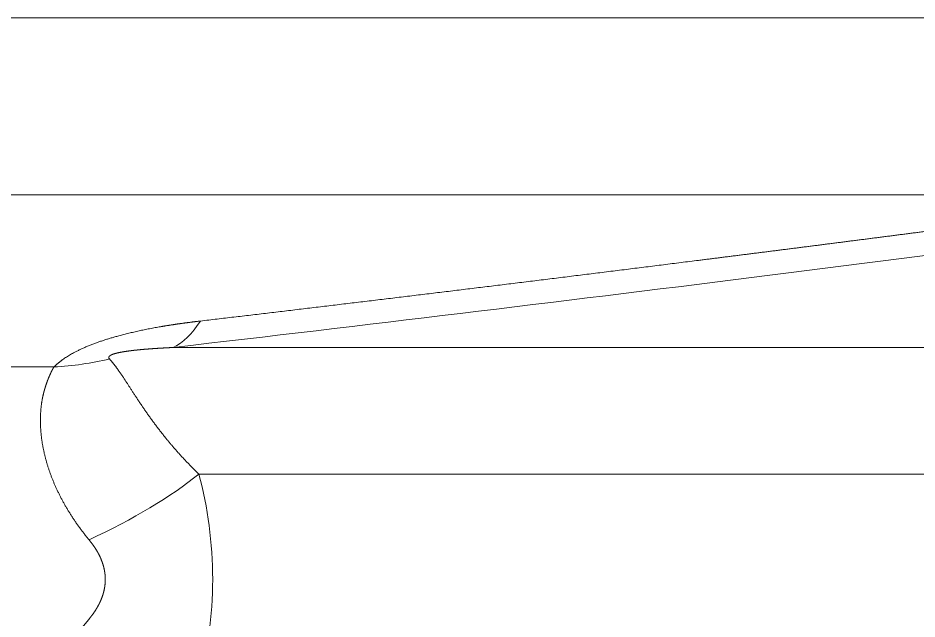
# Model space of a CAD drawing. Header units: millimetres. Extents: x 4664 to 8864, y -38 to 2932.
# Drawn here: x 7827.81 to 7833.89, y 1807.16 to 1811.22 of the extents above; entities that cross this region are included whole.
import ezdxf

# ---------------------------------------------------------------- set-up
doc = ezdxf.new("R2010")
doc.units = ezdxf.units.MM

msp = doc.modelspace()

# ---------------------------------------------------------------- linework, layer by layer
at = {"lineweight": 5}
for p, q in [((7812.5709, 1811.2201), (7836.1981, 1811.2201)), ((7812.9826, 1810.0255), (7835.8361, 1810.0255)), ((7843.3635, 1808.9923), (7828.8569, 1808.9923)), ((7828.05, 1808.8603), (7809.6476, 1808.8603)), ((7829.0313, 1808.1362), (7842.8775, 1808.1362))]:
    msp.add_line(p, q, dxfattribs=at)
at = {"lineweight": 5, "extrusion": (0, 0, -1)}
for centre, major_axis, ratio, start_param, end_param in [((7850.6804, 1817.6018), (54.288, 8.8397), 0.099808, 1.845744, 2.000683), ((7828.467, 1811.5604), (0.3015, -2.5944), 0.315798, 5.91796, 6.172795), ((7827.4673, 1811.2496), (1.851, -1.8427), 0.824618, 0.471585, 0.637602), ((7826.8918, 1808.1362), (2.5259, 0.6646), 0.341532, 0.656404, 1.0773)]:
    msp.add_ellipse(centre, major_axis=major_axis, ratio=ratio, start_param=start_param, end_param=end_param, dxfattribs=at)
at = {"lineweight": 5}
for points, knots in [([(7835.8361, 1810.0255), (7835.8252, 1810.0241), (7835.8034, 1810.0211), (7835.7706, 1810.0168), (7835.7379, 1810.0124), (7835.7051, 1810.008), (7835.6724, 1810.0037), (7835.6397, 1809.9993), (7835.6071, 1809.995), (7835.5744, 1809.9906), (7835.5417, 1809.9863), (7835.5091, 1809.982), (7835.4765, 1809.9776), (7835.4438, 1809.9733), (7835.4112, 1809.969), (7835.3787, 1809.9647), (7835.3461, 1809.9604), (7835.3135, 1809.956), (7835.281, 1809.9517), (7835.2485, 1809.9474), (7835.2159, 1809.9431), (7835.1834, 1809.9389), (7835.1509, 1809.9346), (7835.1185, 1809.9303), (7835.086, 1809.926), (7835.0536, 1809.9217), (7835.0211, 1809.9174), (7834.9887, 1809.9132), (7834.9563, 1809.9089), (7834.9239, 1809.9047), (7834.8916, 1809.9004), (7834.8592, 1809.8962), (7834.8269, 1809.8919), (7834.7945, 1809.8877), (7834.7622, 1809.8834), (7834.7299, 1809.8792), (7834.6976, 1809.875), (7834.6653, 1809.8707), (7834.6331, 1809.8665), (7834.6008, 1809.8623), (7834.5686, 1809.8581), (7834.5364, 1809.8539), (7834.5042, 1809.8497), (7834.472, 1809.8455), (7834.4398, 1809.8413), (7834.4077, 1809.8371), (7834.3755, 1809.8329), (7834.3434, 1809.8287), (7834.3113, 1809.8245), (7834.2792, 1809.8204), (7834.2471, 1809.8162), (7834.215, 1809.812), (7834.183, 1809.8079), (7834.1509, 1809.8037), (7834.1189, 1809.7995), (7834.0869, 1809.7954), (7834.0549, 1809.7912), (7834.0229, 1809.7871), (7833.991, 1809.783), (7833.959, 1809.7788), (7833.9271, 1809.7747), (7833.8951, 1809.7706), (7833.8632, 1809.7665), (7833.8313, 1809.7623), (7833.7995, 1809.7582), (7833.7676, 1809.7541), (7833.7358, 1809.75), (7833.7039, 1809.7459), (7833.6721, 1809.7418), (7833.6403, 1809.7377), (7833.6085, 1809.7336), (7833.5767, 1809.7296), (7833.545, 1809.7255), (7833.5132, 1809.7214), (7833.4815, 1809.7173), (7833.4498, 1809.7133), (7833.4181, 1809.7092), (7833.3864, 1809.7052), (7833.3547, 1809.7011), (7833.3231, 1809.6971), (7833.2914, 1809.693), (7833.2598, 1809.689), (7833.2282, 1809.6849), (7833.1966, 1809.6809), (7833.165, 1809.6769), (7833.1335, 1809.6729), (7833.1019, 1809.6688), (7833.0704, 1809.6648), (7833.0389, 1809.6608), (7833.0074, 1809.6568), (7832.9759, 1809.6528), (7832.9444, 1809.6488), (7832.9129, 1809.6448), (7832.8815, 1809.6408), (7832.8501, 1809.6368), (7832.8187, 1809.6328), (7832.7873, 1809.6289), (7832.7559, 1809.6249), (7832.7245, 1809.6209), (7832.6932, 1809.617), (7832.6618, 1809.613), (7832.6305, 1809.609), (7832.5992, 1809.6051), (7832.5679, 1809.6011), (7832.5366, 1809.5972), (7832.5054, 1809.5933), (7832.4741, 1809.5893), (7832.4429, 1809.5854), (7832.4022, 1809.5803), (7832.3521, 1809.574), (7832.2925, 1809.5665), (7832.233, 1809.559), (7832.1736, 1809.5516), (7832.1142, 1809.5442), (7832.0548, 1809.5367), (7831.9955, 1809.5293), (7831.9363, 1809.5219), (7831.8771, 1809.5146), (7831.8179, 1809.5072), (7831.7588, 1809.4999), (7831.6998, 1809.4925), (7831.6408, 1809.4852), (7831.5818, 1809.4779), (7831.5229, 1809.4706), (7831.4641, 1809.4633), (7831.4053, 1809.4561), (7831.3466, 1809.4488), (7831.2879, 1809.4416), (7831.2293, 1809.4344), (7831.1707, 1809.4272), (7831.1122, 1809.42), (7831.0537, 1809.4128), (7830.9953, 1809.4057), (7830.9369, 1809.3985), (7830.8786, 1809.3914), (7830.8204, 1809.3843), (7830.7622, 1809.3772), (7830.704, 1809.3701), (7830.6459, 1809.3631), (7830.5879, 1809.356), (7830.5299, 1809.349), (7830.4719, 1809.3419), (7830.4141, 1809.3349), (7830.3562, 1809.3279), (7830.2985, 1809.321), (7830.2407, 1809.314), (7830.1831, 1809.307), (7830.1255, 1809.3001), (7830.0679, 1809.2932), (7830.0104, 1809.2863), (7829.9529, 1809.2794), (7829.8955, 1809.2725), (7829.8382, 1809.2656), (7829.7809, 1809.2588), (7829.7237, 1809.252), (7829.6665, 1809.2451), (7829.6094, 1809.2383), (7829.5523, 1809.2316), (7829.4953, 1809.2248), (7829.4384, 1809.218), (7829.3814, 1809.2113), (7829.3246, 1809.2045), (7829.2678, 1809.1978), (7829.2111, 1809.1911), (7829.1544, 1809.1844), (7829.0978, 1809.1778), (7829.06, 1809.1733), (7829.0412, 1809.1711)], [0, 0, 0, 0, 0.004752, 0.009503, 0.014252, 0.019, 0.023747, 0.028491, 0.033235, 0.037977, 0.042717, 0.047456, 0.052193, 0.056929, 0.061663, 0.066396, 0.071127, 0.075857, 0.080585, 0.085312, 0.090037, 0.094761, 0.099483, 0.104204, 0.108923, 0.113641, 0.118357, 0.123071, 0.127784, 0.132496, 0.137206, 0.141915, 0.146622, 0.151327, 0.156031, 0.160733, 0.165434, 0.170134, 0.174832, 0.179528, 0.184223, 0.188916, 0.193608, 0.198298, 0.202987, 0.207674, 0.21236, 0.217044, 0.221726, 0.226407, 0.231087, 0.235765, 0.240441, 0.245116, 0.249789, 0.254461, 0.259132, 0.2638, 0.268467, 0.273133, 0.277797, 0.28246, 0.287121, 0.29178, 0.296438, 0.301095, 0.305749, 0.310403, 0.315054, 0.319705, 0.324353, 0.329, 0.333646, 0.33829, 0.342932, 0.347573, 0.352213, 0.35685, 0.361487, 0.366121, 0.370754, 0.375386, 0.380016, 0.384644, 0.389271, 0.393897, 0.39852, 0.403142, 0.407763, 0.412382, 0.417, 0.421616, 0.42623, 0.430843, 0.435454, 0.440064, 0.444672, 0.449278, 0.453883, 0.458487, 0.463088, 0.467689, 0.472287, 0.476885, 0.48148, 0.486074, 0.490666, 0.495257, 0.499846, 0.508613, 0.517374, 0.52613, 0.534882, 0.543628, 0.552369, 0.561106, 0.569838, 0.578564, 0.587286, 0.596002, 0.604714, 0.613421, 0.622123, 0.630819, 0.639511, 0.648198, 0.65688, 0.665556, 0.674228, 0.682895, 0.691556, 0.700213, 0.708865, 0.717511, 0.726153, 0.734789, 0.743421, 0.752047, 0.760669, 0.769285, 0.777896, 0.786503, 0.795104, 0.8037, 0.812291, 0.820877, 0.829457, 0.838033, 0.846604, 0.855169, 0.86373, 0.872285, 0.880835, 0.889381, 0.897921, 0.906455, 0.914985, 0.92351, 0.932029, 0.940544, 0.949053, 0.957557, 0.966056, 0.97455, 0.983038, 0.991522, 1, 1, 1, 1]), ([(7829.0412, 1809.1711), (7829.0386, 1809.1708), (7829.0335, 1809.1702), (7829.0258, 1809.1693), (7829.0182, 1809.1684), (7829.0106, 1809.1674), (7829.003, 1809.1665), (7828.9955, 1809.1656), (7828.988, 1809.1646), (7828.9806, 1809.1637), (7828.9732, 1809.1628), (7828.9658, 1809.1618), (7828.9585, 1809.1608), (7828.9512, 1809.1599), (7828.9439, 1809.1589), (7828.9367, 1809.158), (7828.9295, 1809.157), (7828.9224, 1809.156), (7828.9153, 1809.155), (7828.9083, 1809.154), (7828.9012, 1809.1531), (7828.8943, 1809.1521), (7828.8873, 1809.1511), (7828.8804, 1809.1501), (7828.8735, 1809.1491), (7828.8667, 1809.148), (7828.8599, 1809.147), (7828.8532, 1809.146), (7828.8465, 1809.145), (7828.8398, 1809.144), (7828.8332, 1809.1429), (7828.8266, 1809.1419), (7828.82, 1809.1408), (7828.8135, 1809.1398), (7828.807, 1809.1388), (7828.8006, 1809.1377), (7828.7942, 1809.1366), (7828.7879, 1809.1356), (7828.7815, 1809.1345), (7828.7753, 1809.1334), (7828.769, 1809.1324), (7828.7524, 1809.1295), (7828.7256, 1809.1246), (7828.6888, 1809.1176), (7828.6526, 1809.1103), (7828.6171, 1809.1027), (7828.5823, 1809.0948), (7828.5482, 1809.0866), (7828.5147, 1809.0782), (7828.4884, 1809.0712), (7828.4691, 1809.0658), (7828.4565, 1809.0622), (7828.444, 1809.0586), (7828.4316, 1809.0549), (7828.4194, 1809.0512), (7828.4073, 1809.0474), (7828.3954, 1809.0436), (7828.3836, 1809.0398), (7828.3719, 1809.0359), (7828.3603, 1809.0319), (7828.3489, 1809.0279), (7828.3375, 1809.0238), (7828.3216, 1809.018), (7828.3014, 1809.0103), (7828.2773, 1809.0006), (7828.2542, 1808.9907), (7828.232, 1808.9806), (7828.2109, 1808.9704), (7828.1924, 1808.9609), (7828.1763, 1808.9522), (7828.1622, 1808.9442), (7828.1486, 1808.936), (7828.1354, 1808.9277), (7828.1227, 1808.9193), (7828.1131, 1808.9127), (7828.1064, 1808.9079), (7828.1025, 1808.905), (7828.0985, 1808.902), (7828.0947, 1808.8991), (7828.0908, 1808.8962), (7828.0871, 1808.8932), (7828.0834, 1808.8903), (7828.0798, 1808.8873), (7828.0762, 1808.8843), (7828.0727, 1808.8813), (7828.0693, 1808.8784), (7828.0659, 1808.8754), (7828.0626, 1808.8724), (7828.0594, 1808.8694), (7828.0562, 1808.8664), (7828.0531, 1808.8633), (7828.0511, 1808.8613), (7828.05, 1808.8603)], [0, 0, 0, 0, 0.007039, 0.014036, 0.020994, 0.02791, 0.034786, 0.041621, 0.048416, 0.055171, 0.061885, 0.068559, 0.075193, 0.081787, 0.088341, 0.094855, 0.101329, 0.107763, 0.114158, 0.120513, 0.126829, 0.133105, 0.139342, 0.145539, 0.151698, 0.157817, 0.163898, 0.169939, 0.175942, 0.181906, 0.187832, 0.193719, 0.199568, 0.205378, 0.211151, 0.216885, 0.222582, 0.228241, 0.233862, 0.239445, 0.244991, 0.2505, 0.283712, 0.316253, 0.348158, 0.379458, 0.410191, 0.440394, 0.470107, 0.499371, 0.51079, 0.52213, 0.533396, 0.544591, 0.555719, 0.566785, 0.577792, 0.588745, 0.599647, 0.610503, 0.621316, 0.632093, 0.642836, 0.667278, 0.691354, 0.715127, 0.73866, 0.762018, 0.78527, 0.802709, 0.820267, 0.837968, 0.855837, 0.873901, 0.892181, 0.898407, 0.904643, 0.910891, 0.91715, 0.923422, 0.929708, 0.936008, 0.942324, 0.948657, 0.955006, 0.961373, 0.967759, 0.974165, 0.980591, 0.987038, 0.993508, 1, 1, 1, 1]), ([(7828.4259, 1808.9146), (7828.4257, 1808.9148), (7828.4254, 1808.9151), (7828.4249, 1808.9157), (7828.4245, 1808.9162), (7828.4241, 1808.9168), (7828.4237, 1808.9173), (7828.4233, 1808.9179), (7828.423, 1808.9184), (7828.4227, 1808.919), (7828.4224, 1808.9195), (7828.4222, 1808.9201), (7828.422, 1808.9206), (7828.4218, 1808.9211), (7828.4216, 1808.9217), (7828.4215, 1808.9222), (7828.4214, 1808.9228), (7828.4213, 1808.9233), (7828.4212, 1808.9238), (7828.4212, 1808.9243), (7828.4212, 1808.9249), (7828.4213, 1808.9254), (7828.4213, 1808.9259), (7828.4214, 1808.9265), (7828.4216, 1808.927), (7828.4217, 1808.9275), (7828.4219, 1808.928), (7828.4221, 1808.9285), (7828.4223, 1808.9291), (7828.4226, 1808.9296), (7828.4229, 1808.9301), (7828.4232, 1808.9306), (7828.4236, 1808.9311), (7828.4239, 1808.9316), (7828.4243, 1808.9321), (7828.4248, 1808.9326), (7828.4252, 1808.9331), (7828.4257, 1808.9336), (7828.4263, 1808.9341), (7828.4268, 1808.9346), (7828.4274, 1808.9351), (7828.428, 1808.9356), (7828.4286, 1808.9361), (7828.4293, 1808.9366), (7828.43, 1808.9371), (7828.4307, 1808.9376), (7828.4314, 1808.9381), (7828.4322, 1808.9386), (7828.433, 1808.9391), (7828.4338, 1808.9395), (7828.4347, 1808.94), (7828.4356, 1808.9405), (7828.4365, 1808.941), (7828.4374, 1808.9415), (7828.4384, 1808.9419), (7828.4394, 1808.9424), (7828.4404, 1808.9429), (7828.4415, 1808.9434), (7828.4426, 1808.9438), (7828.4437, 1808.9443), (7828.4448, 1808.9448), (7828.446, 1808.9452), (7828.4472, 1808.9457), (7828.4484, 1808.9462), (7828.4497, 1808.9466), (7828.4509, 1808.9471), (7828.4523, 1808.9475), (7828.4536, 1808.948), (7828.455, 1808.9484), (7828.4564, 1808.9489), (7828.4578, 1808.9493), (7828.4592, 1808.9498), (7828.4607, 1808.9502), (7828.4622, 1808.9507), (7828.4638, 1808.9511), (7828.4653, 1808.9516), (7828.4669, 1808.952), (7828.4685, 1808.9524), (7828.4702, 1808.9529), (7828.4718, 1808.9533), (7828.4736, 1808.9537), (7828.4753, 1808.9542), (7828.477, 1808.9546), (7828.4788, 1808.955), (7828.4806, 1808.9555), (7828.4825, 1808.9559), (7828.4844, 1808.9563), (7828.4863, 1808.9567), (7828.4882, 1808.9572), (7828.4902, 1808.9576), (7828.4921, 1808.958), (7828.4942, 1808.9584), (7828.4962, 1808.9588), (7828.4983, 1808.9592), (7828.5004, 1808.9596), (7828.5025, 1808.9601), (7828.5046, 1808.9605), (7828.5068, 1808.9609), (7828.509, 1808.9613), (7828.5113, 1808.9617), (7828.5135, 1808.9621), (7828.5158, 1808.9625), (7828.5182, 1808.9629), (7828.5205, 1808.9633), (7828.5229, 1808.9637), (7828.5253, 1808.9641), (7828.5277, 1808.9644), (7828.5302, 1808.9648), (7828.5327, 1808.9652), (7828.5352, 1808.9656), (7828.5378, 1808.966), (7828.5403, 1808.9664), (7828.5429, 1808.9668), (7828.5456, 1808.9671), (7828.5482, 1808.9675), (7828.5509, 1808.9679), (7828.5536, 1808.9683), (7828.5564, 1808.9686), (7828.5591, 1808.969), (7828.562, 1808.9694), (7828.5648, 1808.9697), (7828.5676, 1808.9701), (7828.5705, 1808.9705), (7828.5734, 1808.9708), (7828.5764, 1808.9712), (7828.5793, 1808.9715), (7828.5823, 1808.9719), (7828.5854, 1808.9723), (7828.5884, 1808.9726), (7828.5915, 1808.973), (7828.5946, 1808.9733), (7828.5978, 1808.9737), (7828.6009, 1808.974), (7828.6041, 1808.9743), (7828.6073, 1808.9747), (7828.6106, 1808.975), (7828.6139, 1808.9754), (7828.6172, 1808.9757), (7828.6205, 1808.976), (7828.6239, 1808.9764), (7828.6273, 1808.9767), (7828.6307, 1808.977), (7828.6341, 1808.9774), (7828.6376, 1808.9777), (7828.6411, 1808.978), (7828.6446, 1808.9783), (7828.6482, 1808.9787), (7828.6518, 1808.979), (7828.6554, 1808.9793), (7828.659, 1808.9796), (7828.6627, 1808.9799), (7828.6664, 1808.9803), (7828.6701, 1808.9806), (7828.6739, 1808.9809), (7828.6777, 1808.9812), (7828.6815, 1808.9815), (7828.6853, 1808.9818), (7828.6892, 1808.9821), (7828.6931, 1808.9824), (7828.697, 1808.9827), (7828.701, 1808.983), (7828.7049, 1808.9833), (7828.7089, 1808.9836), (7828.713, 1808.9839), (7828.717, 1808.9842), (7828.7211, 1808.9845), (7828.7253, 1808.9847), (7828.7294, 1808.985), (7828.7336, 1808.9853), (7828.7378, 1808.9856), (7828.742, 1808.9859), (7828.7463, 1808.9861), (7828.7506, 1808.9864), (7828.7549, 1808.9867), (7828.7592, 1808.987), (7828.7636, 1808.9872), (7828.768, 1808.9875), (7828.7724, 1808.9878), (7828.7769, 1808.988), (7828.7814, 1808.9883), (7828.7859, 1808.9886), (7828.7904, 1808.9888), (7828.795, 1808.9891), (7828.7996, 1808.9893), (7828.8042, 1808.9896), (7828.8088, 1808.9898), (7828.8135, 1808.9901), (7828.8182, 1808.9903), (7828.823, 1808.9906), (7828.8277, 1808.9908), (7828.8325, 1808.9911), (7828.8373, 1808.9913), (7828.8422, 1808.9916), (7828.8471, 1808.9918), (7828.852, 1808.992), (7828.8552, 1808.9922), (7828.8569, 1808.9923)], [0, 0, 0, 0, 0.004382, 0.008697, 0.012944, 0.017124, 0.021237, 0.025284, 0.029264, 0.033178, 0.037027, 0.040811, 0.044531, 0.048186, 0.051777, 0.055305, 0.058771, 0.062174, 0.065516, 0.068797, 0.072018, 0.075179, 0.078281, 0.081325, 0.084312, 0.087243, 0.090118, 0.092939, 0.095707, 0.098422, 0.101085, 0.103699, 0.106265, 0.108782, 0.111255, 0.113682, 0.116068, 0.118412, 0.120717, 0.122984, 0.125217, 0.127416, 0.129584, 0.131724, 0.133836, 0.135926, 0.137993, 0.140042, 0.142075, 0.144094, 0.146103, 0.148104, 0.150101, 0.152096, 0.154091, 0.156091, 0.158097, 0.160114, 0.162142, 0.164186, 0.166249, 0.168331, 0.170437, 0.172569, 0.174729, 0.176919, 0.179142, 0.1814, 0.183694, 0.186027, 0.188401, 0.190817, 0.193276, 0.195781, 0.198333, 0.200933, 0.203583, 0.206284, 0.209036, 0.211842, 0.214702, 0.217617, 0.220588, 0.223617, 0.226703, 0.229847, 0.233051, 0.236315, 0.23964, 0.243026, 0.246475, 0.249985, 0.253559, 0.257196, 0.260898, 0.264663, 0.268494, 0.27239, 0.276352, 0.28038, 0.284474, 0.288636, 0.292864, 0.29716, 0.301523, 0.305955, 0.310455, 0.315023, 0.31966, 0.324366, 0.329141, 0.333986, 0.338901, 0.343885, 0.348939, 0.354063, 0.359258, 0.364524, 0.36986, 0.375267, 0.380745, 0.386294, 0.391914, 0.397606, 0.403369, 0.409204, 0.41511, 0.421089, 0.427139, 0.433262, 0.439457, 0.445724, 0.452064, 0.458476, 0.46496, 0.471517, 0.478147, 0.48485, 0.491625, 0.498474, 0.505396, 0.51239, 0.519458, 0.526599, 0.533814, 0.541102, 0.548463, 0.555897, 0.563406, 0.570988, 0.578643, 0.586372, 0.594175, 0.602052, 0.610002, 0.618027, 0.626125, 0.634297, 0.642544, 0.650864, 0.659259, 0.667727, 0.67627, 0.684887, 0.693579, 0.702344, 0.711184, 0.720098, 0.729087, 0.73815, 0.747288, 0.7565, 0.765786, 0.775147, 0.784583, 0.794093, 0.803678, 0.813337, 0.823072, 0.83288, 0.842764, 0.852722, 0.862756, 0.872863, 0.883046, 0.893304, 0.903636, 0.914043, 0.924526, 0.935083, 0.945715, 0.956422, 0.967204, 0.978061, 0.988993, 1, 1, 1, 1]), ([(7829.0313, 1808.1362), (7829.0298, 1808.1376), (7829.0268, 1808.1405), (7829.0224, 1808.1448), (7829.0179, 1808.1491), (7829.0134, 1808.1535), (7829.0088, 1808.1579), (7829.0042, 1808.1624), (7828.9996, 1808.1669), (7828.995, 1808.1714), (7828.9904, 1808.176), (7828.9857, 1808.1807), (7828.9811, 1808.1854), (7828.9764, 1808.1901), (7828.9716, 1808.1949), (7828.9669, 1808.1998), (7828.9622, 1808.2046), (7828.9574, 1808.2096), (7828.9526, 1808.2145), (7828.9478, 1808.2195), (7828.943, 1808.2246), (7828.9382, 1808.2297), (7828.9333, 1808.2348), (7828.9284, 1808.24), (7828.9236, 1808.2452), (7828.9187, 1808.2505), (7828.9138, 1808.2558), (7828.9089, 1808.2612), (7828.904, 1808.2666), (7828.8991, 1808.272), (7828.8941, 1808.2775), (7828.8892, 1808.283), (7828.8842, 1808.2885), (7828.8793, 1808.2941), (7828.8743, 1808.2998), (7828.8693, 1808.3054), (7828.8644, 1808.3112), (7828.8594, 1808.3169), (7828.8544, 1808.3227), (7828.8494, 1808.3285), (7828.8445, 1808.3344), (7828.8395, 1808.3403), (7828.8345, 1808.3462), (7828.8295, 1808.3522), (7828.8245, 1808.3582), (7828.8196, 1808.3642), (7828.8146, 1808.3703), (7828.8054, 1808.3815), (7828.7923, 1808.3978), (7828.7755, 1808.4191), (7828.7592, 1808.4402), (7828.7433, 1808.461), (7828.7278, 1808.4817), (7828.7128, 1808.5021), (7828.6982, 1808.5223), (7828.684, 1808.5423), (7828.6703, 1808.5619), (7828.6569, 1808.5813), (7828.6459, 1808.5976), (7828.637, 1808.6109), (7828.6301, 1808.6212), (7828.6233, 1808.6314), (7828.6167, 1808.6414), (7828.6102, 1808.6512), (7828.6038, 1808.6609), (7828.5976, 1808.6704), (7828.5916, 1808.6796), (7828.5856, 1808.6888), (7828.5798, 1808.6977), (7828.5741, 1808.7065), (7828.5685, 1808.715), (7828.563, 1808.7235), (7828.5576, 1808.7317), (7828.5523, 1808.7398), (7828.5472, 1808.7477), (7828.5421, 1808.7554), (7828.5371, 1808.763), (7828.5323, 1808.7704), (7828.5275, 1808.7776), (7828.5228, 1808.7847), (7828.5181, 1808.7916), (7828.5136, 1808.7984), (7828.5091, 1808.805), (7828.5048, 1808.8115), (7828.5004, 1808.8178), (7828.4962, 1808.8239), (7828.492, 1808.8299), (7828.4879, 1808.8358), (7828.4839, 1808.8415), (7828.4799, 1808.847), (7828.476, 1808.8524), (7828.4721, 1808.8577), (7828.4683, 1808.8629), (7828.4645, 1808.8679), (7828.4608, 1808.8727), (7828.4571, 1808.8775), (7828.4535, 1808.8821), (7828.4499, 1808.8866), (7828.4464, 1808.8909), (7828.4429, 1808.8952), (7828.4394, 1808.8993), (7828.436, 1808.9033), (7828.4326, 1808.9072), (7828.4292, 1808.9109), (7828.427, 1808.9134), (7828.4259, 1808.9146)], [0, 0, 0, 0, 0.004445, 0.008933, 0.013466, 0.018044, 0.022665, 0.027331, 0.032041, 0.036796, 0.041594, 0.046437, 0.051325, 0.056256, 0.061232, 0.066252, 0.071316, 0.076425, 0.081577, 0.086775, 0.092016, 0.097302, 0.102632, 0.108006, 0.113424, 0.118887, 0.124394, 0.129946, 0.135541, 0.141181, 0.146865, 0.152594, 0.158367, 0.164184, 0.170045, 0.175951, 0.181901, 0.187895, 0.193934, 0.200016, 0.206144, 0.212315, 0.218531, 0.224791, 0.231095, 0.237444, 0.243837, 0.250274, 0.272984, 0.295693, 0.318401, 0.341107, 0.363812, 0.386516, 0.409217, 0.431918, 0.454617, 0.477315, 0.500011, 0.51271, 0.525327, 0.537864, 0.550318, 0.562691, 0.574983, 0.587193, 0.599322, 0.61137, 0.623336, 0.63522, 0.647023, 0.658745, 0.670386, 0.681945, 0.693423, 0.704819, 0.716134, 0.727368, 0.73852, 0.749592, 0.760582, 0.77149, 0.782318, 0.793064, 0.803729, 0.814313, 0.824815, 0.835237, 0.845577, 0.855836, 0.866014, 0.876111, 0.886127, 0.896062, 0.905916, 0.915688, 0.92538, 0.934991, 0.944521, 0.953969, 0.963337, 0.972624, 0.98183, 0.990956, 1, 1, 1, 1]), ([(7828.05, 1808.8603), (7828.0496, 1808.8595), (7828.0486, 1808.8578), (7828.0472, 1808.8553), (7828.0458, 1808.8528), (7828.0444, 1808.8503), (7828.043, 1808.8478), (7828.0417, 1808.8453), (7828.0403, 1808.8428), (7828.039, 1808.8403), (7828.0377, 1808.8378), (7828.0364, 1808.8353), (7828.0351, 1808.8328), (7828.0339, 1808.8302), (7828.0326, 1808.8277), (7828.0314, 1808.8252), (7828.0302, 1808.8227), (7828.029, 1808.8202), (7828.0278, 1808.8176), (7828.0266, 1808.8151), (7828.0254, 1808.8126), (7828.0243, 1808.8101), (7828.0232, 1808.8076), (7828.022, 1808.8051), (7828.0209, 1808.8026), (7828.0199, 1808.8001), (7828.0188, 1808.7976), (7828.0177, 1808.7951), (7828.0167, 1808.7926), (7828.0156, 1808.7902), (7828.0146, 1808.7877), (7828.0136, 1808.7852), (7828.0126, 1808.7828), (7828.0116, 1808.7803), (7828.0107, 1808.7779), (7828.0097, 1808.7754), (7828.0088, 1808.773), (7828.0079, 1808.7706), (7828.0069, 1808.7682), (7828.006, 1808.7658), (7828.0052, 1808.7634), (7828.0043, 1808.761), (7828.0034, 1808.7587), (7828.0026, 1808.7563), (7828.0017, 1808.7539), (7828.0009, 1808.7516), (7828.0001, 1808.7493), (7827.9993, 1808.747), (7827.9985, 1808.7447), (7827.9977, 1808.7424), (7827.997, 1808.7401), (7827.9962, 1808.7378), (7827.9955, 1808.7356), (7827.9948, 1808.7333), (7827.994, 1808.7311), (7827.9933, 1808.7289), (7827.9926, 1808.7267), (7827.992, 1808.7245), (7827.9913, 1808.7223), (7827.9906, 1808.7202), (7827.99, 1808.718), (7827.9894, 1808.7159), (7827.9887, 1808.7138), (7827.9881, 1808.7117), (7827.9875, 1808.7096), (7827.9869, 1808.7076), (7827.9863, 1808.7055), (7827.9858, 1808.7035), (7827.9852, 1808.7015), (7827.9846, 1808.6995), (7827.9841, 1808.6975), (7827.9836, 1808.6956), (7827.983, 1808.6936), (7827.9825, 1808.6917), (7827.982, 1808.6898), (7827.9815, 1808.6879), (7827.9811, 1808.6861), (7827.9806, 1808.6842), (7827.9801, 1808.6824), (7827.9797, 1808.6806), (7827.9792, 1808.6788), (7827.9788, 1808.677), (7827.9784, 1808.6753), (7827.978, 1808.6735), (7827.9776, 1808.6718), (7827.9772, 1808.6702), (7827.9768, 1808.6685), (7827.9764, 1808.6668), (7827.976, 1808.6652), (7827.9757, 1808.6636), (7827.9753, 1808.662), (7827.975, 1808.6605), (7827.9746, 1808.6589), (7827.9743, 1808.6574), (7827.974, 1808.6559), (7827.9737, 1808.6545), (7827.9734, 1808.653), (7827.9731, 1808.6516), (7827.9728, 1808.6502), (7827.9725, 1808.6488), (7827.9723, 1808.6474), (7827.972, 1808.6461), (7827.9718, 1808.6448), (7827.9715, 1808.6435), (7827.9713, 1808.6422), (7827.971, 1808.641), (7827.9708, 1808.6398), (7827.9706, 1808.6386), (7827.97, 1808.6351), (7827.969, 1808.6293), (7827.9678, 1808.6212), (7827.9666, 1808.613), (7827.9655, 1808.6047), (7827.9645, 1808.5965), (7827.9636, 1808.5882), (7827.9627, 1808.5798), (7827.962, 1808.5715), (7827.9613, 1808.5631), (7827.9607, 1808.5546), (7827.9602, 1808.5462), (7827.9598, 1808.5377), (7827.9595, 1808.5292), (7827.9592, 1808.5207), (7827.959, 1808.5122), (7827.9589, 1808.5036), (7827.9589, 1808.495), (7827.959, 1808.4864), (7827.9592, 1808.4778), (7827.9594, 1808.4692), (7827.9597, 1808.4606), (7827.9601, 1808.4519), (7827.9606, 1808.4433), (7827.9612, 1808.4346), (7827.9618, 1808.426), (7827.9626, 1808.4173), (7827.9634, 1808.4086), (7827.9642, 1808.3999), (7827.9652, 1808.3913), (7827.9662, 1808.3826), (7827.9673, 1808.3739), (7827.9685, 1808.3652), (7827.9698, 1808.3565), (7827.9711, 1808.3479), (7827.9726, 1808.3388), (7827.9743, 1808.3295), (7827.9761, 1808.3197), (7827.9779, 1808.3099), (7827.9799, 1808.3001), (7827.982, 1808.2903), (7827.9842, 1808.2804), (7827.9865, 1808.2705), (7827.9889, 1808.2607), (7827.9914, 1808.2508), (7827.994, 1808.2409), (7827.9966, 1808.231), (7827.9994, 1808.221), (7828.0023, 1808.2111), (7828.0053, 1808.2011), (7828.0084, 1808.1912), (7828.0115, 1808.1812), (7828.0148, 1808.1713), (7828.0182, 1808.1613), (7828.0216, 1808.1513), (7828.0252, 1808.1413), (7828.0289, 1808.1313), (7828.0326, 1808.1213), (7828.0365, 1808.1113), (7828.0404, 1808.1014), (7828.0444, 1808.0914), (7828.0486, 1808.0814), (7828.0528, 1808.0714), (7828.0571, 1808.0614), (7828.0615, 1808.0514), (7828.0661, 1808.0414), (7828.0707, 1808.0315), (7828.0754, 1808.0215), (7828.0801, 1808.0116), (7828.085, 1808.0016), (7828.09, 1807.9917), (7828.0951, 1807.9817), (7828.1002, 1807.9718), (7828.1055, 1807.9619), (7828.1108, 1807.952), (7828.1162, 1807.9421), (7828.1218, 1807.9322), (7828.1274, 1807.9224), (7828.1331, 1807.9125), (7828.1389, 1807.9027), (7828.1447, 1807.8929), (7828.1507, 1807.8831), (7828.1568, 1807.8733), (7828.1629, 1807.8635), (7828.1691, 1807.8538), (7828.1755, 1807.844), (7828.1819, 1807.8343), (7828.1884, 1807.8246), (7828.1949, 1807.8149), (7828.2016, 1807.8053), (7828.2084, 1807.7957), (7828.2152, 1807.7861), (7828.2221, 1807.7765), (7828.2291, 1807.7669), (7828.2362, 1807.7574), (7828.2434, 1807.7479), (7828.2507, 1807.7384), (7828.258, 1807.7289), (7828.2654, 1807.7195), (7828.273, 1807.71), (7828.2805, 1807.7007), (7828.2857, 1807.6944), (7828.2882, 1807.6913)], [0, 0, 0, 0, 0.003572, 0.007121, 0.010646, 0.014148, 0.017627, 0.021082, 0.024514, 0.027923, 0.031308, 0.03467, 0.038008, 0.041323, 0.044615, 0.047883, 0.051128, 0.054349, 0.057548, 0.060722, 0.063874, 0.067002, 0.070106, 0.073187, 0.076245, 0.07928, 0.082291, 0.085278, 0.088243, 0.091184, 0.094101, 0.096995, 0.099866, 0.102713, 0.105537, 0.108338, 0.111115, 0.113869, 0.116599, 0.119307, 0.12199, 0.12465, 0.127287, 0.129901, 0.132491, 0.135058, 0.137601, 0.140121, 0.142618, 0.145091, 0.147541, 0.149967, 0.15237, 0.15475, 0.157106, 0.159439, 0.161748, 0.164034, 0.166297, 0.168536, 0.170752, 0.172945, 0.175114, 0.177259, 0.179382, 0.181481, 0.183556, 0.185608, 0.187637, 0.189643, 0.191625, 0.193583, 0.195518, 0.19743, 0.199319, 0.201184, 0.203025, 0.204844, 0.206639, 0.20841, 0.210158, 0.211883, 0.213584, 0.215262, 0.216917, 0.218548, 0.220156, 0.22174, 0.223301, 0.224839, 0.226353, 0.227844, 0.229312, 0.230756, 0.232177, 0.233574, 0.234948, 0.236299, 0.237626, 0.23893, 0.24021, 0.241467, 0.242701, 0.243911, 0.245098, 0.246262, 0.247402, 0.248519, 0.249613, 0.257163, 0.264688, 0.272187, 0.279661, 0.28711, 0.294533, 0.301932, 0.309306, 0.316655, 0.32398, 0.33128, 0.338555, 0.345806, 0.353033, 0.360236, 0.367414, 0.374569, 0.3817, 0.388807, 0.39589, 0.40295, 0.409987, 0.417, 0.423991, 0.430958, 0.437902, 0.444823, 0.451722, 0.458598, 0.465452, 0.472284, 0.479093, 0.48588, 0.492645, 0.499389, 0.506956, 0.51452, 0.522081, 0.529639, 0.537195, 0.544747, 0.552297, 0.559845, 0.56739, 0.574934, 0.582476, 0.590016, 0.597555, 0.605093, 0.61263, 0.620166, 0.627702, 0.635237, 0.642772, 0.650306, 0.657841, 0.665376, 0.672912, 0.680448, 0.687985, 0.695524, 0.703063, 0.710604, 0.718146, 0.725691, 0.733237, 0.740785, 0.748336, 0.755889, 0.763445, 0.771004, 0.778566, 0.786131, 0.793699, 0.801271, 0.808847, 0.816427, 0.824011, 0.8316, 0.839192, 0.84679, 0.854393, 0.862, 0.869613, 0.877231, 0.884855, 0.892484, 0.90012, 0.907761, 0.915409, 0.923063, 0.930724, 0.938392, 0.946067, 0.953749, 0.961438, 0.969135, 0.976839, 0.984551, 0.992272, 1, 1, 1, 1]), ([(7829.0313, 1806.7114), (7829.0905, 1806.9362), (7829.1242, 1807.1797), (7829.1241, 1807.6685), (7829.0904, 1807.9116), (7829.0313, 1808.1362)], [0, 0, 0, 0, 0.5, 0.5, 1, 1, 1, 1]), ([(7828.2882, 1807.6913), (7828.289, 1807.6903), (7828.2906, 1807.6884), (7828.2929, 1807.6856), (7828.2952, 1807.6827), (7828.2975, 1807.6798), (7828.2998, 1807.6769), (7828.302, 1807.674), (7828.3042, 1807.6711), (7828.3064, 1807.6683), (7828.3086, 1807.6654), (7828.3107, 1807.6625), (7828.3128, 1807.6596), (7828.3149, 1807.6567), (7828.317, 1807.6538), (7828.319, 1807.6509), (7828.321, 1807.648), (7828.323, 1807.6451), (7828.3249, 1807.6422), (7828.3268, 1807.6393), (7828.3287, 1807.6365), (7828.3306, 1807.6336), (7828.3325, 1807.6307), (7828.3343, 1807.6278), (7828.3361, 1807.6249), (7828.3379, 1807.622), (7828.3396, 1807.6191), (7828.3413, 1807.6162), (7828.343, 1807.6133), (7828.3447, 1807.6104), (7828.3463, 1807.6075), (7828.3479, 1807.6046), (7828.3495, 1807.6017), (7828.3511, 1807.5988), (7828.3526, 1807.5959), (7828.3541, 1807.5929), (7828.3556, 1807.59), (7828.3571, 1807.5871), (7828.3585, 1807.5842), (7828.3599, 1807.5813), (7828.3613, 1807.5784), (7828.3627, 1807.5755), (7828.364, 1807.5726), (7828.3653, 1807.5697), (7828.3666, 1807.5668), (7828.3679, 1807.5639), (7828.3691, 1807.561), (7828.3703, 1807.558), (7828.3715, 1807.5551), (7828.3726, 1807.5522), (7828.3737, 1807.5493), (7828.3748, 1807.5464), (7828.3759, 1807.5435), (7828.377, 1807.5406), (7828.378, 1807.5377), (7828.379, 1807.5347), (7828.3799, 1807.5318), (7828.3809, 1807.5289), (7828.3818, 1807.526), (7828.3827, 1807.5231), (7828.3836, 1807.5202), (7828.3844, 1807.5172), (7828.3852, 1807.5143), (7828.386, 1807.5114), (7828.3868, 1807.5085), (7828.3875, 1807.5056), (7828.3882, 1807.5027), (7828.3889, 1807.4997), (7828.3896, 1807.4968), (7828.3902, 1807.4939), (7828.3908, 1807.491), (7828.3914, 1807.4881), (7828.392, 1807.4851), (7828.3925, 1807.4822), (7828.393, 1807.4793), (7828.3935, 1807.4764), (7828.3939, 1807.4735), (7828.3943, 1807.4705), (7828.3947, 1807.4676), (7828.3951, 1807.4647), (7828.3955, 1807.4618), (7828.3958, 1807.4589), (7828.3961, 1807.4559), (7828.3964, 1807.453), (7828.3966, 1807.4501), (7828.3968, 1807.4472), (7828.397, 1807.4443), (7828.3972, 1807.4413), (7828.3973, 1807.4384), (7828.3975, 1807.4355), (7828.3975, 1807.4326), (7828.3976, 1807.4296), (7828.3976, 1807.4267), (7828.3977, 1807.4238), (7828.3976, 1807.4209), (7828.3976, 1807.418), (7828.3975, 1807.415), (7828.3975, 1807.4121), (7828.3973, 1807.4092), (7828.3972, 1807.4063), (7828.397, 1807.4033), (7828.3968, 1807.4004), (7828.3966, 1807.3975), (7828.3964, 1807.3946), (7828.3961, 1807.3917), (7828.3958, 1807.3887), (7828.3955, 1807.3858), (7828.3951, 1807.3829), (7828.3947, 1807.38), (7828.3943, 1807.377), (7828.3939, 1807.3741), (7828.3935, 1807.3712), (7828.393, 1807.3683), (7828.3925, 1807.3654), (7828.392, 1807.3624), (7828.3914, 1807.3595), (7828.3908, 1807.3566), (7828.3902, 1807.3537), (7828.3896, 1807.3508), (7828.3889, 1807.3479), (7828.3882, 1807.3449), (7828.3875, 1807.342), (7828.3868, 1807.3391), (7828.386, 1807.3362), (7828.3852, 1807.3333), (7828.3844, 1807.3303), (7828.3836, 1807.3274), (7828.3827, 1807.3245), (7828.3818, 1807.3216), (7828.3809, 1807.3187), (7828.3799, 1807.3158), (7828.379, 1807.3128), (7828.378, 1807.3099), (7828.377, 1807.307), (7828.3759, 1807.3041), (7828.3748, 1807.3012), (7828.3737, 1807.2983), (7828.3726, 1807.2954), (7828.3715, 1807.2925), (7828.3703, 1807.2895), (7828.3691, 1807.2866), (7828.3679, 1807.2837), (7828.3666, 1807.2808), (7828.3653, 1807.2779), (7828.364, 1807.275), (7828.3627, 1807.2721), (7828.3613, 1807.2692), (7828.3599, 1807.2663), (7828.3585, 1807.2634), (7828.3571, 1807.2605), (7828.3556, 1807.2575), (7828.3541, 1807.2546), (7828.3526, 1807.2517), (7828.3511, 1807.2488), (7828.3495, 1807.2459), (7828.3479, 1807.243), (7828.3463, 1807.2401), (7828.3447, 1807.2372), (7828.343, 1807.2343), (7828.3413, 1807.2314), (7828.3396, 1807.2285), (7828.3379, 1807.2256), (7828.3361, 1807.2227), (7828.3343, 1807.2198), (7828.3325, 1807.2169), (7828.3306, 1807.214), (7828.3287, 1807.2111), (7828.3268, 1807.2082), (7828.3249, 1807.2054), (7828.323, 1807.2025), (7828.321, 1807.1996), (7828.319, 1807.1967), (7828.317, 1807.1938), (7828.3149, 1807.1909), (7828.3128, 1807.188), (7828.3107, 1807.1851), (7828.3086, 1807.1822), (7828.3064, 1807.1793), (7828.3042, 1807.1765), (7828.302, 1807.1736), (7828.2998, 1807.1707), (7828.2975, 1807.1678), (7828.2952, 1807.1649), (7828.2929, 1807.162), (7828.2906, 1807.1592), (7828.289, 1807.1572), (7828.2882, 1807.1563)], [0, 0, 0, 0, 0.006816, 0.013593, 0.02033, 0.027027, 0.033686, 0.040306, 0.046887, 0.053429, 0.059934, 0.0664, 0.072829, 0.07922, 0.085574, 0.09189, 0.09817, 0.104414, 0.110621, 0.116793, 0.122928, 0.129029, 0.135094, 0.141124, 0.14712, 0.153081, 0.159009, 0.164903, 0.170763, 0.176591, 0.182385, 0.188148, 0.193878, 0.199577, 0.205244, 0.210881, 0.216486, 0.222062, 0.227607, 0.233123, 0.23861, 0.244068, 0.249498, 0.2549, 0.260274, 0.265621, 0.270941, 0.276235, 0.281503, 0.286746, 0.291964, 0.297157, 0.302326, 0.307472, 0.312594, 0.317694, 0.322771, 0.327827, 0.332862, 0.337876, 0.34287, 0.347844, 0.352799, 0.357735, 0.362653, 0.367554, 0.372438, 0.377305, 0.382156, 0.386992, 0.391814, 0.396621, 0.401414, 0.406195, 0.410963, 0.415719, 0.420464, 0.425198, 0.429922, 0.434637, 0.439343, 0.44404, 0.448731, 0.453414, 0.45809, 0.462761, 0.467427, 0.472089, 0.476747, 0.481401, 0.486053, 0.490703, 0.495352, 0.5, 0.504648, 0.509297, 0.513947, 0.518599, 0.523253, 0.527911, 0.532573, 0.537239, 0.54191, 0.546586, 0.551269, 0.55596, 0.560657, 0.565363, 0.570078, 0.574802, 0.579536, 0.584281, 0.589037, 0.593805, 0.598586, 0.603379, 0.608186, 0.613008, 0.617844, 0.622695, 0.627562, 0.632446, 0.637347, 0.642265, 0.647201, 0.652156, 0.65713, 0.662124, 0.667138, 0.672173, 0.677229, 0.682306, 0.687406, 0.692528, 0.697674, 0.702843, 0.708036, 0.713254, 0.718497, 0.723765, 0.729059, 0.734379, 0.739726, 0.7451, 0.750502, 0.755932, 0.76139, 0.766877, 0.772393, 0.777938, 0.783514, 0.789119, 0.794756, 0.800423, 0.806122, 0.811852, 0.817615, 0.823409, 0.829237, 0.835097, 0.840991, 0.846919, 0.85288, 0.858876, 0.864906, 0.870971, 0.877072, 0.883207, 0.889379, 0.895586, 0.90183, 0.90811, 0.914426, 0.92078, 0.927171, 0.9336, 0.940066, 0.946571, 0.953113, 0.959694, 0.966314, 0.972973, 0.97967, 0.986407, 0.993184, 1, 1, 1, 1]), ([(7828.2882, 1807.1563), (7828.2869, 1807.1547), (7828.2844, 1807.1516), (7828.2806, 1807.1469), (7828.2768, 1807.1423), (7828.273, 1807.1376), (7828.2692, 1807.1329), (7828.2655, 1807.1282), (7828.2618, 1807.1235), (7828.2581, 1807.1188), (7828.2544, 1807.114), (7828.2507, 1807.1093), (7828.2471, 1807.1046), (7828.2435, 1807.0998), (7828.2399, 1807.0951), (7828.2363, 1807.0903), (7828.2328, 1807.0856), (7828.2292, 1807.0808), (7828.2257, 1807.076), (7828.2222, 1807.0713), (7828.2188, 1807.0665), (7828.2153, 1807.0617), (7828.2119, 1807.0569), (7828.2085, 1807.0521), (7828.2051, 1807.0473), (7828.2018, 1807.0425), (7828.1984, 1807.0377), (7828.1951, 1807.0329), (7828.1918, 1807.028), (7828.1885, 1807.0232), (7828.1853, 1807.0184), (7828.182, 1807.0135), (7828.1788, 1807.0087), (7828.1756, 1807.0038), (7828.1725, 1806.999), (7828.1693, 1806.9941), (7828.1662, 1806.9893), (7828.1631, 1806.9844), (7828.16, 1806.9795), (7828.157, 1806.9746), (7828.1539, 1806.9698), (7828.1509, 1806.9649), (7828.1479, 1806.96), (7828.145, 1806.9551), (7828.142, 1806.9502), (7828.1391, 1806.9453), (7828.1362, 1806.9404), (7828.1333, 1806.9355), (7828.1305, 1806.9305), (7828.1276, 1806.9256), (7828.1248, 1806.9207), (7828.122, 1806.9158), (7828.1192, 1806.9109), (7828.1165, 1806.9059), (7828.1138, 1806.901), (7828.1111, 1806.8961), (7828.1084, 1806.8911), (7828.1057, 1806.8862), (7828.1031, 1806.8812), (7828.1005, 1806.8763), (7828.0979, 1806.8713), (7828.0953, 1806.8664), (7828.0928, 1806.8614), (7828.0903, 1806.8565), (7828.0878, 1806.8515), (7828.0853, 1806.8465), (7828.0829, 1806.8416), (7828.0804, 1806.8366), (7828.078, 1806.8316), (7828.0756, 1806.8267), (7828.0733, 1806.8217), (7828.0709, 1806.8167), (7828.0686, 1806.8117), (7828.0663, 1806.8068), (7828.0641, 1806.8018), (7828.0618, 1806.7968), (7828.0596, 1806.7918), (7828.0574, 1806.7868), (7828.0553, 1806.7819), (7828.0531, 1806.7769), (7828.051, 1806.7719), (7828.0489, 1806.7669), (7828.0468, 1806.7619), (7828.0447, 1806.7569), (7828.0427, 1806.7519), (7828.0407, 1806.747), (7828.0387, 1806.742), (7828.0368, 1806.737), (7828.0348, 1806.732), (7828.0329, 1806.727), (7828.031, 1806.722), (7828.0292, 1806.717), (7828.0273, 1806.7121), (7828.0255, 1806.7071), (7828.0237, 1806.7021), (7828.0219, 1806.6971), (7828.0202, 1806.6921), (7828.0185, 1806.6871), (7828.0168, 1806.6822), (7828.0151, 1806.6772), (7828.0135, 1806.6722), (7828.0118, 1806.6672), (7828.0102, 1806.6622), (7828.0087, 1806.6573), (7828.0071, 1806.6523), (7828.0056, 1806.6473), (7828.0041, 1806.6424), (7828.0026, 1806.6374), (7828.0011, 1806.6324), (7827.9997, 1806.6275), (7827.9983, 1806.6225), (7827.9969, 1806.6176), (7827.9956, 1806.6126), (7827.9942, 1806.6077), (7827.9929, 1806.6027), (7827.9916, 1806.5978), (7827.9904, 1806.5928), (7827.9891, 1806.5879), (7827.9879, 1806.583), (7827.9868, 1806.578), (7827.9856, 1806.5731), (7827.9845, 1806.5682), (7827.9833, 1806.5633), (7827.9823, 1806.5584), (7827.9812, 1806.5535), (7827.9802, 1806.5486), (7827.9792, 1806.5437), (7827.9782, 1806.5388), (7827.9772, 1806.5339), (7827.9763, 1806.529), (7827.9754, 1806.5241), (7827.9745, 1806.5192), (7827.9736, 1806.5144), (7827.9701, 1806.4941), (7827.965, 1806.4583), (7827.9604, 1806.4076), (7827.9585, 1806.3571), (7827.9594, 1806.3071), (7827.9632, 1806.258), (7827.9684, 1806.2206), (7827.9734, 1806.1938), (7827.977, 1806.1767), (7827.9811, 1806.1593), (7827.9857, 1806.1415), (7827.991, 1806.1235), (7827.9968, 1806.1053), (7828.0018, 1806.0913), (7828.0055, 1806.0814), (7828.0077, 1806.0755), (7828.01, 1806.0698), (7828.0122, 1806.0641), (7828.0146, 1806.0585), (7828.0169, 1806.0529), (7828.0193, 1806.0474), (7828.0217, 1806.042), (7828.0242, 1806.0367), (7828.0266, 1806.0314), (7828.0291, 1806.0262), (7828.0316, 1806.0211), (7828.0342, 1806.016), (7828.0368, 1806.011), (7828.0394, 1806.0061), (7828.042, 1806.0013), (7828.0446, 1805.9966), (7828.0473, 1805.9919), (7828.0491, 1805.9888), (7828.05, 1805.9873)], [0, 0, 0, 0, 0.003859, 0.007715, 0.01157, 0.015422, 0.019272, 0.023121, 0.026967, 0.030812, 0.034655, 0.038496, 0.042335, 0.046172, 0.050007, 0.05384, 0.057672, 0.061502, 0.06533, 0.069157, 0.072981, 0.076804, 0.080626, 0.084446, 0.088264, 0.092081, 0.095896, 0.099709, 0.103521, 0.107332, 0.111141, 0.114948, 0.118754, 0.122559, 0.126362, 0.130164, 0.133965, 0.137764, 0.141562, 0.145359, 0.149154, 0.152948, 0.156741, 0.160533, 0.164324, 0.168113, 0.171902, 0.175689, 0.179475, 0.18326, 0.187044, 0.190827, 0.194609, 0.19839, 0.202171, 0.20595, 0.209728, 0.213506, 0.217282, 0.221058, 0.224833, 0.228607, 0.232381, 0.236153, 0.239925, 0.243697, 0.247467, 0.251237, 0.255006, 0.258775, 0.262543, 0.266311, 0.270078, 0.273844, 0.27761, 0.281376, 0.285141, 0.288906, 0.29267, 0.296434, 0.300198, 0.303961, 0.307724, 0.311486, 0.315249, 0.319011, 0.322773, 0.326535, 0.330296, 0.334057, 0.337819, 0.34158, 0.345341, 0.349102, 0.352863, 0.356624, 0.360385, 0.364146, 0.367907, 0.371669, 0.37543, 0.379191, 0.382953, 0.386715, 0.390477, 0.394239, 0.398001, 0.401764, 0.405527, 0.409291, 0.413054, 0.416818, 0.420583, 0.424347, 0.428113, 0.431878, 0.435645, 0.439411, 0.443178, 0.446946, 0.450714, 0.454483, 0.458253, 0.462023, 0.465794, 0.469565, 0.473337, 0.47711, 0.480884, 0.484658, 0.488434, 0.49221, 0.495987, 0.499764, 0.539466, 0.579935, 0.621194, 0.663266, 0.706173, 0.749935, 0.765539, 0.781883, 0.798967, 0.816792, 0.835357, 0.854665, 0.874715, 0.88132, 0.887925, 0.894528, 0.90113, 0.90773, 0.91433, 0.920927, 0.927524, 0.934119, 0.940713, 0.947306, 0.953897, 0.960487, 0.967076, 0.973663, 0.980249, 0.986834, 0.993418, 1, 1, 1, 1])]:
    msp.add_open_spline(points, degree=3, knots=knots, dxfattribs=at)

doc.saveas('drawing.dxf')
